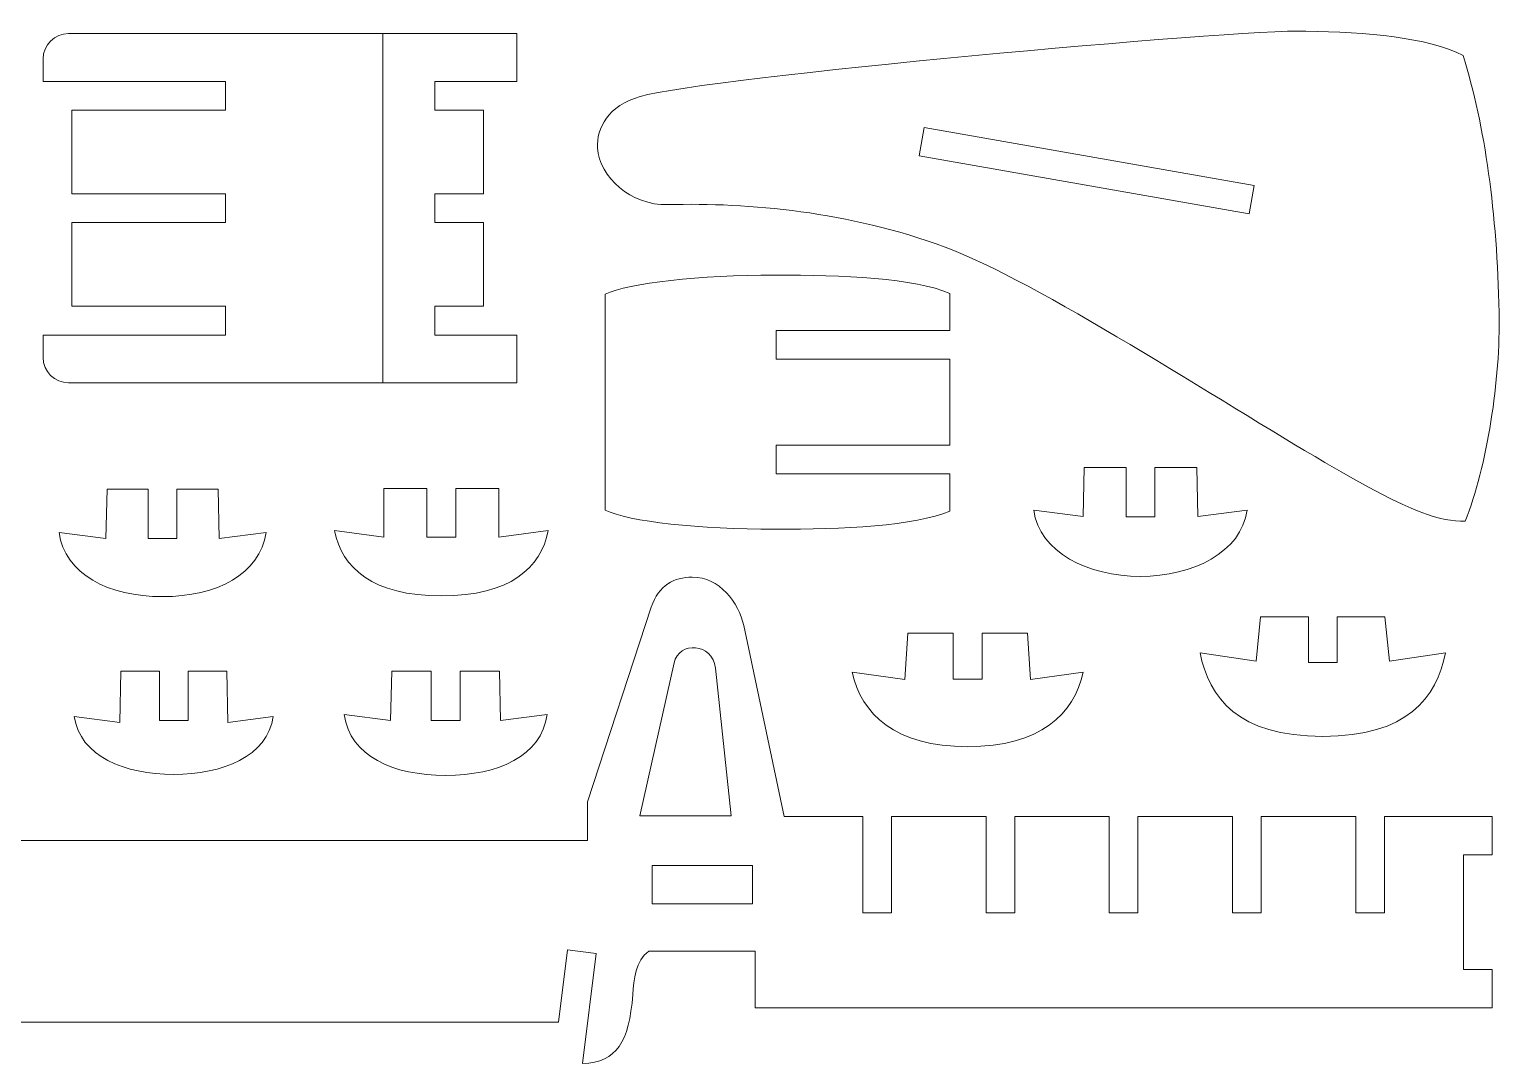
# Model space of a CAD drawing. Header units: millimetres. Extents: x -244 to 244, y -307 to 308.
# Drawn here: x 38.4 to 243.8, y 163.3 to 307.6 of the extents above; entities that cross this region are included whole.
import ezdxf

# ---------------------------------------------------------------- set-up
doc = ezdxf.new("R2010")
doc.units = ezdxf.units.MM
doc.header["$MEASUREMENT"] = 0
doc.layers.add('layer 1', color=7, linetype='Continuous')

msp = doc.modelspace()

# ---------------------------------------------------------------- linework, layer by layer
at = {"layer": 'layer 1', "lineweight": 9}
for points, knots in [([(87.7857, 258.2647), (87.7857, 258.2647), (43.9089, 258.2647), (43.9089, 258.2647), (43.9089, 258.2647), (41.9522, 258.2647), (40.3511, 259.8553), (40.3511, 261.8036), (40.3511, 261.8036), (40.3511, 261.8036), (40.3511, 264.9427), (40.3511, 264.9427), (40.3511, 264.9427), (40.3511, 264.9427), (65.8165, 264.9427), (65.8165, 264.9427), (65.8165, 264.9427), (65.8165, 264.9427), (65.8165, 268.9521), (65.8165, 268.9521), (65.8165, 268.9521), (65.8165, 268.9521), (44.3598, 268.9521), (44.3598, 268.9521), (44.3598, 268.9521), (44.3598, 268.9521), (44.3598, 280.642), (44.3598, 280.642), (44.3598, 280.642), (44.3598, 280.642), (65.8165, 280.642), (65.8165, 280.642), (65.8165, 280.642), (65.8165, 280.642), (65.8165, 284.6516), (65.8165, 284.6516), (65.8165, 284.6516), (65.8165, 284.6516), (44.3598, 284.6516), (44.3598, 284.6516), (44.3598, 284.6516), (44.3598, 284.6516), (44.3598, 296.3461), (44.3598, 296.3461), (44.3598, 296.3461), (44.3598, 296.3461), (65.8165, 296.3461), (65.8165, 296.3461), (65.8165, 296.3461), (65.8165, 296.3461), (65.8165, 300.351), (65.8165, 300.351), (65.8165, 300.351), (65.8165, 300.351), (40.3511, 300.351), (40.3511, 300.351), (40.3511, 300.351), (40.3511, 300.351), (40.3511, 303.4899), (40.3511, 303.4899), (40.3511, 303.4899), (40.3511, 305.4382), (41.9522, 307.0336), (43.9089, 307.0336), (43.9089, 307.0336), (43.9089, 307.0336), (87.7857, 307.0336), (87.7857, 307.0336), (87.7857, 307.0336), (87.7857, 307.0336), (87.7857, 258.2647), (87.7857, 258.2647)], [0, 0, 0, 0, 0.05263158, 0.05263158, 0.05263158, 0.05263158, 0.10526316, 0.10526316, 0.10526316, 0.10526316, 0.15789474, 0.15789474, 0.15789474, 0.15789474, 0.21052632, 0.21052632, 0.21052632, 0.21052632, 0.26315789, 0.26315789, 0.26315789, 0.26315789, 0.31578947, 0.31578947, 0.31578947, 0.31578947, 0.36842105, 0.36842105, 0.36842105, 0.36842105, 0.42105263, 0.42105263, 0.42105263, 0.42105263, 0.47368421, 0.47368421, 0.47368421, 0.47368421, 0.52631579, 0.52631579, 0.52631579, 0.52631579, 0.57894737, 0.57894737, 0.57894737, 0.57894737, 0.63157895, 0.63157895, 0.63157895, 0.63157895, 0.68421053, 0.68421053, 0.68421053, 0.68421053, 0.73684211, 0.73684211, 0.73684211, 0.73684211, 0.78947368, 0.78947368, 0.78947368, 0.78947368, 0.84210526, 0.84210526, 0.84210526, 0.84210526, 0.89473684, 0.89473684, 0.89473684, 0.89473684, 1, 1, 1, 1]), ([(87.7857, 307.0336), (87.7857, 307.0336), (106.4924, 307.0336), (106.4924, 307.0336), (106.4924, 307.0336), (106.4924, 307.0336), (106.4924, 300.351), (106.4924, 300.351), (106.4924, 300.351), (106.4924, 300.351), (95.0571, 300.351), (95.0571, 300.351), (95.0571, 300.351), (95.0571, 300.351), (95.0571, 296.3461), (95.0571, 296.3461), (95.0571, 296.3461), (95.0571, 296.3461), (101.8159, 296.3461), (101.8159, 296.3461), (101.8159, 296.3461), (101.8159, 296.3461), (101.8159, 284.6516), (101.8159, 284.6516), (101.8159, 284.6516), (101.8159, 284.6516), (95.0571, 284.6516), (95.0571, 284.6516), (95.0571, 284.6516), (95.0571, 284.6516), (95.0571, 280.642), (95.0571, 280.642), (95.0571, 280.642), (95.0571, 280.642), (101.8159, 280.642), (101.8159, 280.642), (101.8159, 280.642), (101.8159, 280.642), (101.8159, 268.9521), (101.8159, 268.9521), (101.8159, 268.9521), (101.8159, 268.9521), (95.0571, 268.9521), (95.0571, 268.9521), (95.0571, 268.9521), (95.0571, 268.9521), (95.0571, 264.9427), (95.0571, 264.9427), (95.0571, 264.9427), (95.0571, 264.9427), (106.4924, 264.9427), (106.4924, 264.9427), (106.4924, 264.9427), (106.4924, 264.9427), (106.4924, 258.2647), (106.4924, 258.2647), (106.4924, 258.2647), (106.4924, 258.2647), (87.7857, 258.2647), (87.7857, 258.2647), (87.7857, 258.2647), (87.7857, 258.2647), (87.7857, 307.0336), (87.7857, 307.0336)], [0, 0, 0, 0, 0.05882353, 0.05882353, 0.05882353, 0.05882353, 0.11764706, 0.11764706, 0.11764706, 0.11764706, 0.17647059, 0.17647059, 0.17647059, 0.17647059, 0.23529412, 0.23529412, 0.23529412, 0.23529412, 0.29411765, 0.29411765, 0.29411765, 0.29411765, 0.35294118, 0.35294118, 0.35294118, 0.35294118, 0.41176471, 0.41176471, 0.41176471, 0.41176471, 0.47058824, 0.47058824, 0.47058824, 0.47058824, 0.52941176, 0.52941176, 0.52941176, 0.52941176, 0.58823529, 0.58823529, 0.58823529, 0.58823529, 0.64705882, 0.64705882, 0.64705882, 0.64705882, 0.70588235, 0.70588235, 0.70588235, 0.70588235, 0.76470588, 0.76470588, 0.76470588, 0.76470588, 0.82352941, 0.82352941, 0.82352941, 0.82352941, 0.88235294, 0.88235294, 0.88235294, 0.88235294, 1, 1, 1, 1]), ([(238.8686, 238.9275), (241.9416, 246.5325), (243.8193, 258.8012), (243.6169, 268.0816), (243.6169, 268.0816), (243.3157, 282.0586), (241.6921, 293.9696), (238.5862, 303.9699), (238.5862, 303.9699), (233.6259, 306.5536), (225.1683, 307.1889), (216.6169, 307.3912), (216.6169, 307.3912), (206.8514, 307.6219), (133.0421, 300.9628), (123.726, 298.2521), (123.726, 298.2521), (119.2496, 296.9532), (117.5567, 293.8566), (117.7548, 291.0707), (117.7548, 291.0707), (118.0438, 287), (122.3932, 283.0092), (127.5477, 283.1503), (127.5477, 283.1503), (138.944, 283.4562), (152.8202, 282.1809), (166.281, 277.2207), (166.281, 277.2207), (178.8894, 272.5712), (204.8729, 255.5776), (219.2989, 247.1397), (219.2989, 247.1397), (231.8329, 239.8076), (235.3249, 238.9605), (238.8686, 238.9275)], [0, 0, 0, 0, 0.1, 0.1, 0.1, 0.1, 0.2, 0.2, 0.2, 0.2, 0.3, 0.3, 0.3, 0.3, 0.4, 0.4, 0.4, 0.4, 0.5, 0.5, 0.5, 0.5, 0.6, 0.6, 0.6, 0.6, 0.7, 0.7, 0.7, 0.7, 0.8, 0.8, 0.8, 0.8, 1, 1, 1, 1]), ([(208.7215, 281.8609), (208.7215, 281.8609), (162.6653, 289.9836), (162.6653, 289.9836), (162.6653, 289.9836), (162.6653, 289.9836), (163.3618, 293.932), (163.3618, 293.932), (163.3618, 293.932), (163.3618, 293.932), (209.4176, 285.8092), (209.4176, 285.8092), (209.4176, 285.8092), (209.4176, 285.8092), (208.7215, 281.8609), (208.7215, 281.8609)], [0, 0, 0, 0, 0.2, 0.2, 0.2, 0.2, 0.4, 0.4, 0.4, 0.4, 0.6, 0.6, 0.6, 0.6, 1, 1, 1, 1]), ([(166.9261, 249.5491), (166.9261, 249.5491), (142.6702, 249.5491), (142.6702, 249.5491), (142.6702, 249.5491), (142.6702, 249.5491), (142.6702, 245.5395), (142.6702, 245.5395), (142.6702, 245.5395), (142.6702, 245.5395), (166.9261, 245.5395), (166.9261, 245.5395), (166.9261, 245.5395), (166.9261, 245.5395), (166.9261, 240.3629), (166.9261, 240.3629), (166.9261, 240.3629), (162.1019, 238.2687), (151.9655, 237.7746), (142.5068, 237.8075), (142.5068, 237.8075), (132.1187, 237.8451), (122.0854, 238.8523), (118.8236, 240.4899), (118.8236, 240.4899), (118.8236, 240.4899), (118.8236, 270.6275), (118.8236, 270.6275), (118.8236, 270.6275), (122.0854, 272.2653), (132.1187, 273.2723), (142.5068, 273.3101), (142.5068, 273.3101), (151.9655, 273.3477), (162.1019, 272.8536), (166.9261, 270.7547), (166.9261, 270.7547), (166.9261, 270.7547), (166.9261, 265.5826), (166.9261, 265.5826), (166.9261, 265.5826), (166.9261, 265.5826), (142.6702, 265.5826), (142.6702, 265.5826), (142.6702, 265.5826), (142.6702, 265.5826), (142.6702, 261.5731), (142.6702, 261.5731), (142.6702, 261.5731), (142.6702, 261.5731), (166.9261, 261.5731), (166.9261, 261.5731), (166.9261, 261.5731), (166.9261, 261.5731), (166.9261, 249.5491), (166.9261, 249.5491)], [0, 0, 0, 0, 0.06666667, 0.06666667, 0.06666667, 0.06666667, 0.13333333, 0.13333333, 0.13333333, 0.13333333, 0.2, 0.2, 0.2, 0.2, 0.26666667, 0.26666667, 0.26666667, 0.26666667, 0.33333333, 0.33333333, 0.33333333, 0.33333333, 0.4, 0.4, 0.4, 0.4, 0.46666667, 0.46666667, 0.46666667, 0.46666667, 0.53333333, 0.53333333, 0.53333333, 0.53333333, 0.6, 0.6, 0.6, 0.6, 0.66666667, 0.66666667, 0.66666667, 0.66666667, 0.73333333, 0.73333333, 0.73333333, 0.73333333, 0.8, 0.8, 0.8, 0.8, 0.86666667, 0.86666667, 0.86666667, 0.86666667, 1, 1, 1, 1]), ([(242.6381, 197.6931), (242.6381, 197.6931), (242.6381, 192.3471), (242.6381, 192.3471), (242.6381, 192.3471), (242.6381, 192.3471), (238.6286, 192.3471), (238.6286, 192.3471), (238.6286, 192.3471), (238.6286, 192.3471), (238.6286, 176.3135), (238.6286, 176.3135), (238.6286, 176.3135), (238.6286, 176.3135), (242.6381, 176.3135), (242.6381, 176.3135), (242.6381, 176.3135), (242.6381, 176.3135), (242.6381, 170.9675), (242.6381, 170.9675), (242.6381, 170.9675), (242.6381, 170.9675), (139.7501, 170.9675), (139.7501, 170.9675), (139.7501, 170.9675), (139.7501, 170.9675), (139.7501, 178.8877), (139.7501, 178.8877), (139.7501, 178.8877), (139.7501, 178.8877), (124.8953, 178.8877), (124.8953, 178.8877), (124.8953, 178.8877), (123.0416, 177.5936), (122.837, 174.8546), (122.6789, 172.8592), (122.6789, 172.8592), (122.147, 166.1579), (120.4934, 163.4095), (115.6541, 163.1888), (115.6541, 163.1888), (115.6541, 163.1888), (117.5426, 178.5725), (117.5426, 178.5725), (117.5426, 178.5725), (117.5426, 178.5725), (113.5637, 179.0618), (113.5637, 179.0618), (113.5637, 179.0618), (113.5637, 179.0618), (112.3241, 168.9626), (112.3241, 168.9626), (112.3241, 168.9626), (112.3241, 168.9626), (0.1181, 168.9626), (0.1181, 168.9626), (0.1181, 168.9626), (0.1181, 168.9626), (0.1181, 161.0785), (0.1181, 161.0785), (0.1181, 161.0785), (0.1181, 161.0785), (-3.8905, 161.0785), (-3.8905, 161.0785), (-3.8905, 161.0785), (-3.8905, 161.0785), (-3.8905, 134.3548), (-3.8905, 134.3548), (-3.8905, 134.3548), (-3.8905, 134.3548), (-45.7315, 129.0101), (-45.7315, 129.0101), (-45.7315, 129.0101), (-45.7315, 129.0101), (-80.5776, 129.0101), (-80.5776, 129.0101), (-80.5776, 129.0101), (-83.139, 129.0101), (-84.7674, 126.1088), (-82.4431, 120.614), (-82.4431, 120.614), (-80.8656, 116.8844), (-81.0162, 114.3893), (-84.3994, 113.0589), (-84.3994, 113.0589), (-88.4442, 111.4683), (-92.6218, 111.0419), (-95.0562, 105.1302), (-95.0562, 105.1302), (-96.5405, 101.5253), (-95.4252, 97.2042), (-93.6641, 91.3866), (-93.6641, 91.3866), (-92.475, 87.4571), (-94.3047, 82.8832), (-97.253, 83.8928), (-97.253, 83.8928), (-97.253, 83.8928), (-131.3291, 95.5618), (-131.3291, 95.5618), (-131.3291, 95.5618), (-130.4632, 98.7803), (-129.561, 101.6839), (-128.6316, 104.3283), (-128.6316, 104.3283), (-128.6316, 104.3283), (-118.9663, 100.4231), (-118.9663, 100.4231), (-118.9663, 100.4231), (-118.9663, 100.4231), (-117.4646, 104.1405), (-117.4646, 104.1405), (-117.4646, 104.1405), (-117.4646, 104.1405), (-127.2277, 108.0846), (-127.2277, 108.0846), (-127.2277, 108.0846), (-125.7407, 111.8264), (-124.1994, 115.0011), (-122.638, 117.8069), (-122.638, 117.8069), (-122.638, 117.8069), (-113.1477, 112.5464), (-113.1477, 112.5464), (-113.1477, 112.5464), (-113.1477, 112.5464), (-111.2041, 116.0524), (-111.2041, 116.0524), (-111.2041, 116.0524), (-111.2041, 116.0524), (-120.6016, 121.2612), (-120.6016, 121.2612), (-120.6016, 121.2612), (-118.8138, 124.1333), (-117.0213, 126.642), (-115.2744, 129.0825), (-115.2744, 129.0825), (-115.2744, 129.0825), (-106.3489, 123.0622), (-106.3489, 123.0622), (-106.3489, 123.0622), (-106.3489, 123.0622), (-104.1074, 126.3856), (-104.1074, 126.3856), (-104.1074, 126.3856), (-104.1074, 126.3856), (-112.9553, 132.3532), (-112.9553, 132.3532), (-112.9553, 132.3532), (-111.2455, 134.8137), (-109.6064, 137.3399), (-108.0906, 140.2345), (-108.0906, 140.2345), (-108.0906, 140.2345), (-98.8658, 134.47), (-98.8658, 134.47), (-98.8658, 134.47), (-98.8658, 134.47), (-96.741, 137.8697), (-96.741, 137.8697), (-96.741, 137.8697), (-96.741, 137.8697), (-106.3912, 143.8995), (-106.3912, 143.8995), (-106.3912, 143.8995), (-101.5247, 156.4346), (-109.1203, 164.5154), (-131.6378, 164.5154), (-131.6378, 164.5154), (-155.6184, 164.5154), (-174.7401, 154.0162), (-191.6673, 142.4177), (-191.6673, 142.4177), (-208.5948, 130.8191), (-225.8357, 119.5344), (-232.2618, 119.6912), (-232.2618, 119.6912), (-238.688, 119.8479), (-243.39, 141.4769), (-243.0765, 155.8967), (-243.0765, 155.8967), (-242.7632, 170.3179), (-241.5092, 182.6996), (-237.7475, 192.7282), (-237.7475, 192.7282), (-233.986, 202.7615), (-231.6347, 200.7238), (-223.0144, 201.8203), (-223.0144, 201.8203), (-214.3942, 202.9169), (-132.5785, 196.0225), (-123.6446, 195.3918), (-123.6446, 195.3918), (-114.7105, 194.7659), (-109.2247, 194.6106), (-101.3883, 203.5427), (-101.3883, 203.5427), (-96.9466, 208.6064), (-93.2105, 214.9784), (-90.8067, 219.548), (-90.8067, 219.548), (-97.942, 221.3645), (-97.3829, 234.7109), (-89.1237, 234.7109), (-89.1237, 234.7109), (-89.1237, 234.7109), (-83.4041, 234.7109), (-83.4041, 234.7109), (-83.4041, 234.7109), (-81.1644, 234.7109), (-80.0636, 235.798), (-80.0636, 238.0382), (-80.0636, 238.0382), (-80.0636, 238.0382), (-80.0636, 243.9207), (-80.0636, 243.9207), (-80.0636, 243.9207), (-80.0636, 243.9207), (-75.3867, 243.9207), (-75.3867, 243.9207), (-75.3867, 243.9207), (-75.3867, 243.9207), (-75.3867, 252.6081), (-75.3867, 252.6081), (-75.3867, 252.6081), (-75.3867, 252.6081), (-68.0379, 252.6081), (-68.0379, 252.6081), (-68.0379, 252.6081), (-68.0379, 252.6081), (-60.6889, 261.9591), (-60.6889, 261.9591), (-60.6889, 261.9591), (-48.6635, 261.9591), (-37.3054, 261.9591), (-25.2796, 261.9591), (-25.2796, 261.9591), (-25.2796, 261.9591), (-25.2796, 247.262), (-25.2796, 247.262), (-25.2796, 247.262), (-25.2796, 247.262), (-21.2709, 247.262), (-21.2709, 247.262), (-21.2709, 247.262), (-21.2709, 247.262), (-21.2709, 239.85), (-21.2709, 239.85), (-21.2709, 239.85), (-21.2709, 234.3156), (-23.8663, 233.9014), (-26.8801, 233.9014), (-26.8801, 233.9014), (-26.8801, 233.9014), (-31.9608, 233.9014), (-31.9608, 233.9014), (-31.9608, 233.9014), (-31.9608, 233.9014), (-31.9608, 227.8871), (-31.9608, 227.8871), (-31.9608, 227.8871), (-31.9608, 227.8871), (-19.4036, 227.8871), (-19.4036, 227.8871), (-19.4036, 227.8871), (-11.9557, 227.8871), (-3.8905, 225.473), (-3.8905, 213.2419), (-3.8905, 213.2419), (-3.8905, 213.2419), (-3.8905, 203.8392), (-3.8905, 203.8392), (-3.8905, 203.8392), (-3.8905, 203.8392), (0.1181, 203.8392), (0.1181, 203.8392), (0.1181, 203.8392), (0.1181, 203.8392), (0.1181, 194.3518), (0.1181, 194.3518), (0.1181, 194.3518), (0.1181, 194.3518), (116.3665, 194.3518), (116.3665, 194.3518), (116.3665, 194.3518), (116.3665, 194.3518), (116.3665, 199.7544), (116.3665, 199.7544), (116.3665, 199.7544), (116.3665, 199.7544), (125.2489, 226.9413), (125.2489, 226.9413), (125.2489, 226.9413), (126.263, 230.0426), (128.4743, 231.1155), (130.9672, 231.1343), (130.9672, 231.1343), (134.7964, 231.1719), (137.4851, 227.5483), (138.1608, 224.3576), (138.1608, 224.3576), (138.1608, 224.3576), (143.8104, 197.6931), (143.8104, 197.6931), (143.8104, 197.6931), (143.8104, 197.6931), (154.7821, 197.6931), (154.7821, 197.6931), (154.7821, 197.6931), (154.7821, 197.6931), (154.7821, 184.2526), (154.7821, 184.2526), (154.7821, 184.2526), (154.7821, 184.2526), (158.7908, 184.2526), (158.7908, 184.2526), (158.7908, 184.2526), (158.7908, 184.2526), (158.7908, 197.6931), (158.7908, 197.6931), (158.7908, 197.6931), (158.7908, 197.6931), (171.9855, 197.6931), (171.9855, 197.6931), (171.9855, 197.6931), (171.9855, 197.6931), (171.9855, 184.2526), (171.9855, 184.2526), (171.9855, 184.2526), (171.9855, 184.2526), (175.9942, 184.2526), (175.9942, 184.2526), (175.9942, 184.2526), (175.9942, 184.2526), (175.9942, 197.6931), (175.9942, 197.6931), (175.9942, 197.6931), (175.9942, 197.6931), (189.1891, 197.6931), (189.1891, 197.6931), (189.1891, 197.6931), (189.1891, 197.6931), (189.1891, 184.2526), (189.1891, 184.2526), (189.1891, 184.2526), (189.1891, 184.2526), (193.1976, 184.2526), (193.1976, 184.2526), (193.1976, 184.2526), (193.1976, 184.2526), (193.1976, 197.6931), (193.1976, 197.6931), (193.1976, 197.6931), (193.1976, 197.6931), (206.3925, 197.6931), (206.3925, 197.6931), (206.3925, 197.6931), (206.3925, 197.6931), (206.3925, 184.2526), (206.3925, 184.2526), (206.3925, 184.2526), (206.3925, 184.2526), (210.4011, 184.2526), (210.4011, 184.2526), (210.4011, 184.2526), (210.4011, 184.2526), (210.4011, 197.6931), (210.4011, 197.6931), (210.4011, 197.6931), (210.4011, 197.6931), (223.5964, 197.6931), (223.5964, 197.6931), (223.5964, 197.6931), (223.5964, 197.6931), (223.5964, 184.2526), (223.5964, 184.2526), (223.5964, 184.2526), (223.5964, 184.2526), (227.6069, 184.2526), (227.6069, 184.2526), (227.6069, 184.2526), (227.6069, 184.2526), (227.6069, 197.6931), (227.6069, 197.6931), (227.6069, 197.6931), (227.6069, 197.6931), (242.6381, 197.6931), (242.6381, 197.6931)], [0, 0, 0, 0, 0.01020408, 0.01020408, 0.01020408, 0.01020408, 0.02040816, 0.02040816, 0.02040816, 0.02040816, 0.03061224, 0.03061224, 0.03061224, 0.03061224, 0.04081633, 0.04081633, 0.04081633, 0.04081633, 0.05102041, 0.05102041, 0.05102041, 0.05102041, 0.06122449, 0.06122449, 0.06122449, 0.06122449, 0.07142857, 0.07142857, 0.07142857, 0.07142857, 0.08163265, 0.08163265, 0.08163265, 0.08163265, 0.09183673, 0.09183673, 0.09183673, 0.09183673, 0.10204082, 0.10204082, 0.10204082, 0.10204082, 0.1122449, 0.1122449, 0.1122449, 0.1122449, 0.12244898, 0.12244898, 0.12244898, 0.12244898, 0.13265306, 0.13265306, 0.13265306, 0.13265306, 0.14285714, 0.14285714, 0.14285714, 0.14285714, 0.15306122, 0.15306122, 0.15306122, 0.15306122, 0.16326531, 0.16326531, 0.16326531, 0.16326531, 0.17346939, 0.17346939, 0.17346939, 0.17346939, 0.18367347, 0.18367347, 0.18367347, 0.18367347, 0.19387755, 0.19387755, 0.19387755, 0.19387755, 0.20408163, 0.20408163, 0.20408163, 0.20408163, 0.21428571, 0.21428571, 0.21428571, 0.21428571, 0.2244898, 0.2244898, 0.2244898, 0.2244898, 0.23469388, 0.23469388, 0.23469388, 0.23469388, 0.24489796, 0.24489796, 0.24489796, 0.24489796, 0.25510204, 0.25510204, 0.25510204, 0.25510204, 0.26530612, 0.26530612, 0.26530612, 0.26530612, 0.2755102, 0.2755102, 0.2755102, 0.2755102, 0.28571429, 0.28571429, 0.28571429, 0.28571429, 0.29591837, 0.29591837, 0.29591837, 0.29591837, 0.30612245, 0.30612245, 0.30612245, 0.30612245, 0.31632653, 0.31632653, 0.31632653, 0.31632653, 0.32653061, 0.32653061, 0.32653061, 0.32653061, 0.33673469, 0.33673469, 0.33673469, 0.33673469, 0.34693878, 0.34693878, 0.34693878, 0.34693878, 0.35714286, 0.35714286, 0.35714286, 0.35714286, 0.36734694, 0.36734694, 0.36734694, 0.36734694, 0.37755102, 0.37755102, 0.37755102, 0.37755102, 0.3877551, 0.3877551, 0.3877551, 0.3877551, 0.39795918, 0.39795918, 0.39795918, 0.39795918, 0.40816327, 0.40816327, 0.40816327, 0.40816327, 0.41836735, 0.41836735, 0.41836735, 0.41836735, 0.42857143, 0.42857143, 0.42857143, 0.42857143, 0.43877551, 0.43877551, 0.43877551, 0.43877551, 0.44897959, 0.44897959, 0.44897959, 0.44897959, 0.45918367, 0.45918367, 0.45918367, 0.45918367, 0.46938776, 0.46938776, 0.46938776, 0.46938776, 0.47959184, 0.47959184, 0.47959184, 0.47959184, 0.48979592, 0.48979592, 0.48979592, 0.48979592, 0.5, 0.5, 0.5, 0.5, 0.51020408, 0.51020408, 0.51020408, 0.51020408, 0.52040816, 0.52040816, 0.52040816, 0.52040816, 0.53061224, 0.53061224, 0.53061224, 0.53061224, 0.54081633, 0.54081633, 0.54081633, 0.54081633, 0.55102041, 0.55102041, 0.55102041, 0.55102041, 0.56122449, 0.56122449, 0.56122449, 0.56122449, 0.57142857, 0.57142857, 0.57142857, 0.57142857, 0.58163265, 0.58163265, 0.58163265, 0.58163265, 0.59183673, 0.59183673, 0.59183673, 0.59183673, 0.60204082, 0.60204082, 0.60204082, 0.60204082, 0.6122449, 0.6122449, 0.6122449, 0.6122449, 0.62244898, 0.62244898, 0.62244898, 0.62244898, 0.63265306, 0.63265306, 0.63265306, 0.63265306, 0.64285714, 0.64285714, 0.64285714, 0.64285714, 0.65306122, 0.65306122, 0.65306122, 0.65306122, 0.66326531, 0.66326531, 0.66326531, 0.66326531, 0.67346939, 0.67346939, 0.67346939, 0.67346939, 0.68367347, 0.68367347, 0.68367347, 0.68367347, 0.69387755, 0.69387755, 0.69387755, 0.69387755, 0.70408163, 0.70408163, 0.70408163, 0.70408163, 0.71428571, 0.71428571, 0.71428571, 0.71428571, 0.7244898, 0.7244898, 0.7244898, 0.7244898, 0.73469388, 0.73469388, 0.73469388, 0.73469388, 0.74489796, 0.74489796, 0.74489796, 0.74489796, 0.75510204, 0.75510204, 0.75510204, 0.75510204, 0.76530612, 0.76530612, 0.76530612, 0.76530612, 0.7755102, 0.7755102, 0.7755102, 0.7755102, 0.78571429, 0.78571429, 0.78571429, 0.78571429, 0.79591837, 0.79591837, 0.79591837, 0.79591837, 0.80612245, 0.80612245, 0.80612245, 0.80612245, 0.81632653, 0.81632653, 0.81632653, 0.81632653, 0.82653061, 0.82653061, 0.82653061, 0.82653061, 0.83673469, 0.83673469, 0.83673469, 0.83673469, 0.84693878, 0.84693878, 0.84693878, 0.84693878, 0.85714286, 0.85714286, 0.85714286, 0.85714286, 0.86734694, 0.86734694, 0.86734694, 0.86734694, 0.87755102, 0.87755102, 0.87755102, 0.87755102, 0.8877551, 0.8877551, 0.8877551, 0.8877551, 0.89795918, 0.89795918, 0.89795918, 0.89795918, 0.90816327, 0.90816327, 0.90816327, 0.90816327, 0.91836735, 0.91836735, 0.91836735, 0.91836735, 0.92857143, 0.92857143, 0.92857143, 0.92857143, 0.93877551, 0.93877551, 0.93877551, 0.93877551, 0.94897959, 0.94897959, 0.94897959, 0.94897959, 0.95918367, 0.95918367, 0.95918367, 0.95918367, 0.96938776, 0.96938776, 0.96938776, 0.96938776, 0.97959184, 0.97959184, 0.97959184, 0.97959184, 1, 1, 1, 1]), ([(195.5413, 246.4337), (195.5413, 246.4337), (201.406, 246.4337), (201.406, 246.4337), (201.406, 246.4337), (201.406, 246.4337), (201.5486, 239.6006), (201.5486, 239.6006), (201.5486, 239.6006), (201.5486, 239.6006), (208.4359, 240.4618), (208.4359, 240.4618), (208.4359, 240.4618), (207.6081, 234.6027), (200.8873, 231.2285), (193.537, 231.2285), (193.537, 231.2285), (186.1861, 231.2285), (179.4658, 234.6027), (178.6377, 240.4618), (178.6377, 240.4618), (178.6377, 240.4618), (185.5254, 239.6006), (185.5254, 239.6006), (185.5254, 239.6006), (185.5254, 239.6006), (185.6676, 246.4337), (185.6676, 246.4337), (185.6676, 246.4337), (185.6676, 246.4337), (191.5326, 246.4337), (191.5326, 246.4337), (191.5326, 246.4337), (191.5326, 246.4337), (191.5326, 239.5581), (191.5326, 239.5581), (191.5326, 239.5581), (191.5326, 239.5581), (195.5413, 239.5581), (195.5413, 239.5581), (195.5413, 239.5581), (195.5413, 239.5581), (195.5413, 246.4337), (195.5413, 246.4337)], [0, 0, 0, 0, 0.08333333, 0.08333333, 0.08333333, 0.08333333, 0.16666667, 0.16666667, 0.16666667, 0.16666667, 0.25, 0.25, 0.25, 0.25, 0.33333333, 0.33333333, 0.33333333, 0.33333333, 0.41666667, 0.41666667, 0.41666667, 0.41666667, 0.5, 0.5, 0.5, 0.5, 0.58333333, 0.58333333, 0.58333333, 0.58333333, 0.66666667, 0.66666667, 0.66666667, 0.66666667, 0.75, 0.75, 0.75, 0.75, 0.83333333, 0.83333333, 0.83333333, 0.83333333, 1, 1, 1, 1]), ([(59.0304, 243.3983), (59.0304, 243.3983), (64.7802, 243.3983), (64.7802, 243.3983), (64.7802, 243.3983), (64.7802, 243.3983), (64.9223, 236.5086), (64.9223, 236.5086), (64.9223, 236.5086), (64.9223, 236.5086), (71.476, 237.3698), (71.476, 237.3698), (71.476, 237.3698), (70.6477, 231.5108), (64.5915, 228.4095), (57.0261, 228.4095), (57.0261, 228.4095), (49.4602, 228.4095), (43.404, 231.5108), (42.5757, 237.3698), (42.5757, 237.3698), (42.5757, 237.3698), (49.1293, 236.5086), (49.1293, 236.5086), (49.1293, 236.5086), (49.1293, 236.5086), (49.272, 243.3983), (49.272, 243.3983), (49.272, 243.3983), (49.272, 243.3983), (55.0218, 243.3983), (55.0218, 243.3983), (55.0218, 243.3983), (55.0218, 243.3983), (55.0218, 236.5227), (55.0218, 236.5227), (55.0218, 236.5227), (55.0218, 236.5227), (59.0304, 236.5227), (59.0304, 236.5227), (59.0304, 236.5227), (59.0304, 236.5227), (59.0304, 243.3983), (59.0304, 243.3983)], [0, 0, 0, 0, 0.08333333, 0.08333333, 0.08333333, 0.08333333, 0.16666667, 0.16666667, 0.16666667, 0.16666667, 0.25, 0.25, 0.25, 0.25, 0.33333333, 0.33333333, 0.33333333, 0.33333333, 0.41666667, 0.41666667, 0.41666667, 0.41666667, 0.5, 0.5, 0.5, 0.5, 0.58333333, 0.58333333, 0.58333333, 0.58333333, 0.66666667, 0.66666667, 0.66666667, 0.66666667, 0.75, 0.75, 0.75, 0.75, 0.83333333, 0.83333333, 0.83333333, 0.83333333, 1, 1, 1, 1]), ([(110.8535, 237.624), (109.8793, 232.4191), (105.5299, 228.513), (95.9485, 228.513), (95.9485, 228.513), (86.3669, 228.513), (82.0177, 232.4191), (81.0434, 237.624), (81.0434, 237.624), (81.0434, 237.624), (87.9313, 236.6968), (87.9313, 236.6968), (87.9313, 236.6968), (87.9313, 236.6968), (87.9313, 243.5018), (87.9313, 243.5018), (87.9313, 243.5018), (87.9313, 243.5018), (93.9441, 243.5018), (93.9441, 243.5018), (93.9441, 243.5018), (93.9441, 243.5018), (93.9441, 236.6968), (93.9441, 236.6968), (93.9441, 236.6968), (93.9441, 236.6968), (97.9528, 236.6968), (97.9528, 236.6968), (97.9528, 236.6968), (97.9528, 236.6968), (97.9528, 243.5018), (97.9528, 243.5018), (97.9528, 243.5018), (97.9528, 243.5018), (103.9652, 243.5018), (103.9652, 243.5018), (103.9652, 243.5018), (103.9652, 243.5018), (103.9652, 236.6968), (103.9652, 236.6968), (103.9652, 236.6968), (103.9652, 236.6968), (110.8535, 237.624), (110.8535, 237.624)], [0, 0, 0, 0, 0.08333333, 0.08333333, 0.08333333, 0.08333333, 0.16666667, 0.16666667, 0.16666667, 0.16666667, 0.25, 0.25, 0.25, 0.25, 0.33333333, 0.33333333, 0.33333333, 0.33333333, 0.41666667, 0.41666667, 0.41666667, 0.41666667, 0.5, 0.5, 0.5, 0.5, 0.58333333, 0.58333333, 0.58333333, 0.58333333, 0.66666667, 0.66666667, 0.66666667, 0.66666667, 0.75, 0.75, 0.75, 0.75, 0.83333333, 0.83333333, 0.83333333, 0.83333333, 1, 1, 1, 1]), ([(220.9968, 225.5765), (220.9968, 225.5765), (227.6775, 225.5765), (227.6775, 225.5765), (227.6775, 225.5765), (227.6775, 225.5765), (228.3081, 219.3739), (228.3081, 219.3739), (228.3081, 219.3739), (228.3081, 219.3739), (236.1249, 220.5598), (236.1249, 220.5598), (236.1249, 220.5598), (234.8448, 214.3102), (230.8588, 208.8841), (218.9925, 208.8841), (218.9925, 208.8841), (207.1267, 208.8841), (203.1378, 214.3102), (201.8615, 220.5598), (201.8615, 220.5598), (201.8615, 220.5598), (209.6788, 219.3739), (209.6788, 219.3739), (209.6788, 219.3739), (209.6788, 219.3739), (210.307, 225.5765), (210.307, 225.5765), (210.307, 225.5765), (210.307, 225.5765), (216.9882, 225.5765), (216.9882, 225.5765), (216.9882, 225.5765), (216.9882, 225.5765), (216.9882, 219.1904), (216.9882, 219.1904), (216.9882, 219.1904), (216.9882, 219.1904), (220.9968, 219.1904), (220.9968, 219.1904), (220.9968, 219.1904), (220.9968, 219.1904), (220.9968, 225.5765), (220.9968, 225.5765)], [0, 0, 0, 0, 0.08333333, 0.08333333, 0.08333333, 0.08333333, 0.16666667, 0.16666667, 0.16666667, 0.16666667, 0.25, 0.25, 0.25, 0.25, 0.33333333, 0.33333333, 0.33333333, 0.33333333, 0.41666667, 0.41666667, 0.41666667, 0.41666667, 0.5, 0.5, 0.5, 0.5, 0.58333333, 0.58333333, 0.58333333, 0.58333333, 0.66666667, 0.66666667, 0.66666667, 0.66666667, 0.75, 0.75, 0.75, 0.75, 0.83333333, 0.83333333, 0.83333333, 0.83333333, 1, 1, 1, 1]), ([(123.6465, 197.7778), (123.6465, 197.7778), (128.4311, 219.1433), (128.4311, 219.1433), (128.4311, 219.1433), (129.1233, 222.2352), (133.8246, 221.9528), (134.2021, 218.4326), (134.2021, 218.4326), (134.2021, 218.4326), (136.4163, 197.7778), (136.4163, 197.7778), (136.4163, 197.7778), (136.4163, 197.7778), (123.6465, 197.7778), (123.6465, 197.7778)], [0, 0, 0, 0, 0.2, 0.2, 0.2, 0.2, 0.4, 0.4, 0.4, 0.4, 0.6, 0.6, 0.6, 0.6, 1, 1, 1, 1]), ([(171.4294, 223.3035), (171.4294, 223.3035), (177.7764, 223.3035), (177.7764, 223.3035), (177.7764, 223.3035), (177.7764, 223.3035), (178.2173, 216.842), (178.2173, 216.842), (178.2173, 216.842), (178.2173, 216.842), (185.5541, 217.8397), (185.5541, 217.8397), (185.5541, 217.8397), (184.2778, 212.0607), (179.5685, 207.4488), (169.4251, 207.4488), (169.4251, 207.4488), (159.2821, 207.4488), (154.5732, 212.0607), (153.2965, 217.8397), (153.2965, 217.8397), (153.2965, 217.8397), (160.6332, 216.842), (160.6332, 216.842), (160.6332, 216.842), (160.6332, 216.842), (161.0741, 223.3035), (161.0741, 223.3035), (161.0741, 223.3035), (161.0741, 223.3035), (167.4207, 223.3035), (167.4207, 223.3035), (167.4207, 223.3035), (167.4207, 223.3035), (167.4207, 216.8561), (167.4207, 216.8561), (167.4207, 216.8561), (167.4207, 216.8561), (171.4294, 216.8561), (171.4294, 216.8561), (171.4294, 216.8561), (171.4294, 216.8561), (171.4294, 223.3035), (171.4294, 223.3035)], [0, 0, 0, 0, 0.08333333, 0.08333333, 0.08333333, 0.08333333, 0.16666667, 0.16666667, 0.16666667, 0.16666667, 0.25, 0.25, 0.25, 0.25, 0.33333333, 0.33333333, 0.33333333, 0.33333333, 0.41666667, 0.41666667, 0.41666667, 0.41666667, 0.5, 0.5, 0.5, 0.5, 0.58333333, 0.58333333, 0.58333333, 0.58333333, 0.66666667, 0.66666667, 0.66666667, 0.66666667, 0.75, 0.75, 0.75, 0.75, 0.83333333, 0.83333333, 0.83333333, 0.83333333, 1, 1, 1, 1]), ([(60.5891, 217.9856), (60.5891, 217.9856), (65.9864, 217.9856), (65.9864, 217.9856), (65.9864, 217.9856), (65.9864, 217.9856), (66.1285, 210.8183), (66.1285, 210.8183), (66.1285, 210.8183), (66.1285, 210.8183), (72.4817, 211.6795), (72.4817, 211.6795), (72.4817, 211.6795), (71.6534, 206.0887), (65.4268, 203.5804), (58.5847, 203.5804), (58.5847, 203.5804), (51.7427, 203.5804), (45.5159, 206.0887), (44.6878, 211.6795), (44.6878, 211.6795), (44.6878, 211.6795), (51.041, 210.8183), (51.041, 210.8183), (51.041, 210.8183), (51.041, 210.8183), (51.183, 217.9856), (51.183, 217.9856), (51.183, 217.9856), (51.183, 217.9856), (56.5804, 217.9856), (56.5804, 217.9856), (56.5804, 217.9856), (56.5804, 217.9856), (56.5804, 211.11), (56.5804, 211.11), (56.5804, 211.11), (56.5804, 211.11), (60.5891, 211.11), (60.5891, 211.11), (60.5891, 211.11), (60.5891, 211.11), (60.5891, 217.9856), (60.5891, 217.9856)], [0, 0, 0, 0, 0.08333333, 0.08333333, 0.08333333, 0.08333333, 0.16666667, 0.16666667, 0.16666667, 0.16666667, 0.25, 0.25, 0.25, 0.25, 0.33333333, 0.33333333, 0.33333333, 0.33333333, 0.41666667, 0.41666667, 0.41666667, 0.41666667, 0.5, 0.5, 0.5, 0.5, 0.58333333, 0.58333333, 0.58333333, 0.58333333, 0.66666667, 0.66666667, 0.66666667, 0.66666667, 0.75, 0.75, 0.75, 0.75, 0.83333333, 0.83333333, 0.83333333, 0.83333333, 1, 1, 1, 1]), ([(98.5542, 217.9856), (98.5542, 217.9856), (104.0852, 217.9856), (104.0852, 217.9856), (104.0852, 217.9856), (104.0852, 217.9856), (104.2273, 211.0866), (104.2273, 211.0866), (104.2273, 211.0866), (104.2273, 211.0866), (110.7141, 211.9478), (110.7141, 211.9478), (110.7141, 211.9478), (109.8858, 206.0887), (103.9007, 203.4486), (96.5498, 203.4486), (96.5498, 203.4486), (89.1995, 203.4486), (83.2138, 206.0887), (82.3856, 211.9478), (82.3856, 211.9478), (82.3856, 211.9478), (88.8724, 211.0866), (88.8724, 211.0866), (88.8724, 211.0866), (88.8724, 211.0866), (89.0146, 217.9856), (89.0146, 217.9856), (89.0146, 217.9856), (89.0146, 217.9856), (94.5455, 217.9856), (94.5455, 217.9856), (94.5455, 217.9856), (94.5455, 217.9856), (94.5455, 211.11), (94.5455, 211.11), (94.5455, 211.11), (94.5455, 211.11), (98.5542, 211.11), (98.5542, 211.11), (98.5542, 211.11), (98.5542, 211.11), (98.5542, 217.9856), (98.5542, 217.9856)], [0, 0, 0, 0, 0.08333333, 0.08333333, 0.08333333, 0.08333333, 0.16666667, 0.16666667, 0.16666667, 0.16666667, 0.25, 0.25, 0.25, 0.25, 0.33333333, 0.33333333, 0.33333333, 0.33333333, 0.41666667, 0.41666667, 0.41666667, 0.41666667, 0.5, 0.5, 0.5, 0.5, 0.58333333, 0.58333333, 0.58333333, 0.58333333, 0.66666667, 0.66666667, 0.66666667, 0.66666667, 0.75, 0.75, 0.75, 0.75, 0.83333333, 0.83333333, 0.83333333, 0.83333333, 1, 1, 1, 1]), ([(125.3755, 190.8553), (125.3755, 190.8553), (139.4055, 190.8553), (139.4055, 190.8553), (139.4055, 190.8553), (139.4055, 190.8553), (139.4055, 185.5091), (139.4055, 185.5091), (139.4055, 185.5091), (139.4055, 185.5091), (125.3755, 185.5091), (125.3755, 185.5091), (125.3755, 185.5091), (125.3755, 185.5091), (125.3755, 190.8553), (125.3755, 190.8553)], [0, 0, 0, 0, 0.2, 0.2, 0.2, 0.2, 0.4, 0.4, 0.4, 0.4, 0.6, 0.6, 0.6, 0.6, 1, 1, 1, 1])]:
    msp.add_open_spline(points, degree=3, knots=knots, dxfattribs=at)

doc.saveas('drawing.dxf')
